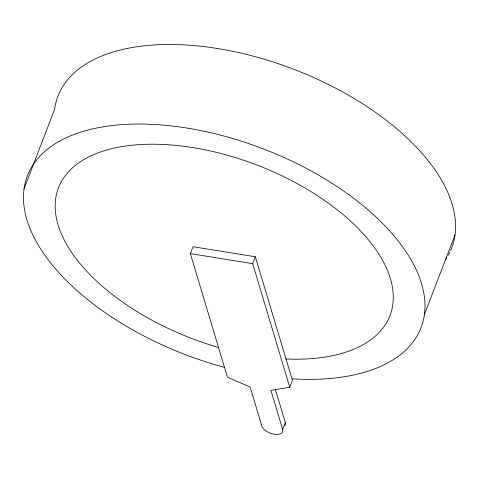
<?xml version="1.0" encoding="UTF-8"?>
<svg xmlns="http://www.w3.org/2000/svg" width="479" height="479" viewBox="0 0 479 479"><rect width="100%" height="100%" fill="white"/><g stroke="black" fill="none" stroke-linecap="round" stroke-linejoin="round"><path stroke-width="0.72" d="M23.95 188.989L54.588 109.41A210.97 110.002 21.1 0 1 284.831 65.97A210.97 110.002 21.1 0 1 450.619 250.583M190.361 253.607L193.019 246.709L255.343 256.762L292.418 380.338L289.759 387.236L270.934 390.385L282.646 429.412A11.101 5.79 21.1 0 1 274.21 434.237A11.215 5.844 21.1 0 1 262.127 426.909L250.164 387.032L227.435 377.177L190.361 253.607L252.684 263.66L289.759 387.236M252.684 263.66L255.343 256.762M282.646 429.412L285.298 422.514L275.293 389.164M424.412 314.481L455.05 234.902M285.298 422.514A11.101 5.79 21.1 0 1 284.885 425.538M224.178 367.303A210.97 110.002 21.1 0 1 39.871 156.184A210.97 110.002 21.1 0 1 370.524 212.035A210.97 110.002 21.1 0 1 292.292 378.811M450.003 251.93A210.97 110.002 21.1 0 1 448.296 255.241M446.787 257.81A210.97 110.002 21.1 0 1 445.566 259.69M218.52 347.479A177.661 92.633 21.1 0 1 69.85 170.362A177.661 92.633 21.1 0 1 346.527 217.52A177.661 92.633 21.1 0 1 286.005 358.981"/></g></svg>
